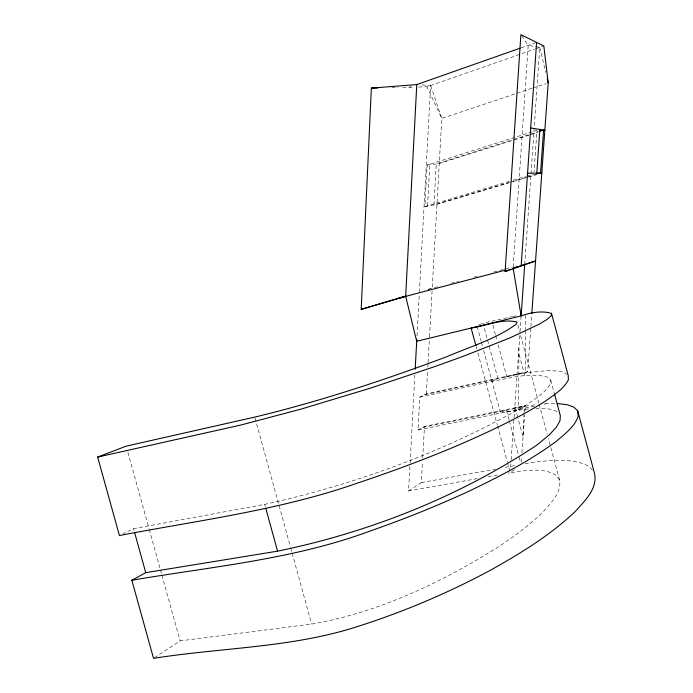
<?xml version="1.0" encoding="UTF-8"?>
<svg xmlns="http://www.w3.org/2000/svg" width="693" height="693" viewBox="0 0 693 693"><rect width="100%" height="100%" fill="white"/><g stroke="black" fill="none" stroke-linecap="round" stroke-linejoin="round"><path stroke-width="0.52" stroke-dasharray="3.46 2.6" d="M518.936 347.479L518.607 409.927L525.277 405.682L524.896 411.079M525.64 330.5L525.32 372.981L527.694 371.647L530.829 327.59M524.003 413.712L523.059 436.98L517.983 418.2M524.047 412.647L524.298 406.306M477.408 478.603L408.567 490.965L410.031 464.137M410.091 463.063L415.012 372.522M417.004 335.932L419.274 294.291M419.386 292.151L430.63 85.542L421.041 84.867M509.502 182.346L433.948 204.911L424.904 206.575L427.165 165.09L536.954 130.362L534.052 171.855M427.546 205.786L429.825 164.25M534.537 406.141L417.974 430.041L419.793 397.141L426.299 393.893L527.694 371.647M433.948 204.911L436.235 163.92L512.629 139.813M408.567 490.965L421.309 482.605L422.461 462.084M422.704 457.761L424.471 426.429L525.277 405.682M426.299 393.893L427.572 371.249M427.815 366.935L427.997 363.695M428.057 362.621L429.452 337.812M429.513 336.737L432.181 289.284M432.302 287.127L441.796 118.425L430.63 85.542M513.184 267.022L528.222 45.34L521.508 35.542M510.611 467.307L511.062 460.828M511.139 459.754L513.989 418.728M514.067 417.645L519.967 332.753M520.036 331.704L521.136 315.921M524.714 264.414L539.786 47.384L528.222 45.34M521.257 462.309L521.63 457.034M521.933 452.815L524.592 415.393M530.899 326.516L531.739 314.691M419.793 397.141L491.995 381.349C510.343 378.213 529.876 371.924 548.293 377.364L550.788 380.24L550.181 384.364C544.455 393.468 534.892 399.047 526.282 405.058C445.183 451.611 355.907 484.268 264.7 504.374L133.541 528.672L123.189 533.697M514.423 469.516L510.239 472.704L508.125 473.085M154.418 657.77L180.137 640.886L312.682 623.908C379.262 612.196 441.536 582.458 498.518 546.855C514.345 536.278 529.79 524.982 543.39 511.599C550.926 502.832 561.668 492.844 559.589 480.119L548.38 438.522M513.513 408.792L515.168 407.761L535.265 404.799M417.974 430.041L424.471 426.429M504.98 377.183C518.944 372.99 533.948 371.63 548.544 370.651C554.565 371.205 561.919 370.019 566.779 374.359M491.995 381.349L497.817 378.205L482.96 323.189L511.529 316.736M478.672 324.956L482.96 323.189M409.199 87.24L411.096 86.573M521.136 47.834L535.663 42.715M418.589 87.023L426.94 86.833L534.684 49.168M535.706 48.813L543.84 45.963M531.834 88.349L441.796 118.425L426.94 86.833M532.856 88.002L546.162 83.558M513.66 139.484L529.149 134.598M530.18 134.269L538.435 131.661M439.258 163.531L530.491 134.763M531.514 134.433L537.664 132.493M428.291 289.423L432.241 288.201L428.135 289.423M424.904 206.575L509.121 181.393M513.253 180.154L525.64 176.446M526.671 176.143L533.905 173.978M510.533 182.034L536.408 174.307M436.962 204.348L508.913 182.874M513.019 181.653L527.408 177.356M528.438 177.044L536.659 174.593M434.329 287.656L438.504 286.555M451.03 283.255L458.333 281.323M473.986 277.2L478.161 276.1M493.814 271.977L511.555 267.299M424.385 394.854L526.074 372.557M422.557 427.486L523.657 406.713M543.996 404.201L546.101 403.776M512.517 316.545L516.467 315.765M421.309 482.605L495.625 469.066M505.18 467.325L515.8 465.393M525.069 463.704C540.826 460.932 556.938 459.372 572.894 461.122C579.876 462.725 588.4 463.972 592.558 470.538M488.002 476.697L498.588 474.8M507.085 411.763L530.552 408.627M427.165 165.09L436.235 163.92M391.9 87.63L398.388 87.483M402.711 87.387L414.414 87.119M545.382 403.785L555.353 403.621M535.715 408.333L543.996 408.307L552.061 409.494L557.596 411.937M559.589 480.119L556.574 475.615C542.87 466.761 525.372 470.772 510.239 472.704L507.709 463.34M127.902 452.399L148.969 528.421M149.255 529.461L160.222 569.031M160.516 570.079L161.668 574.237M161.954 575.285L180.137 640.886M133.541 528.672L134.113 530.717M255.059 418.122L290.48 547.089M290.765 548.128L291.909 552.286M292.195 553.326L311.625 624.055M264.7 504.374L265.272 506.453M492.888 325.216L495.417 334.589M495.703 335.629L497.106 340.843M498.232 345.01L506.67 376.256M515.168 407.761L517.706 417.151M509.095 419.932L506.297 409.589L500.58 413.123L483.082 348.354M509.372 420.963L518.875 456.15M519.152 457.181L520.547 462.352M477.226 326.698L481.133 341.138M481.41 342.169L482.804 347.323M476.204 346.786L476.758 348.874M477.884 353.032L497.297 424.835M497.583 425.874L507.423 462.3M550.788 380.24L554.157 392.758M517.836 325.182L519.516 331.419M520.634 335.577L538.851 403.17M539.128 404.21L547.262 434.364M519.196 354.729L524.861 375.745M539.786 47.384L545.729 72.436M525.19 315.202L525.615 329.478"/><path stroke-width="1.04" d="M416.779 84.572L405.674 296.37L361.183 309.364L371.361 88.098L416.779 84.572L520.122 48.189M415.185 369.291L416.831 339.137M525.692 264.102L535.559 260.966L505.093 271.578L520.893 34.65L543.84 45.963L548.206 82.883L531.817 313.617M536.59 42.394L521.171 265.982L513.115 268.104L521.136 315.921L416.71 341.268L405.674 296.37M536.798 173.111L539.864 129.435M538.478 173.692L540.549 173.077L543.598 130.033L539.475 131.341M551.507 313.375L551.186 315.774L547.089 319.412L538.937 324.333L509.719 337.993L463.331 356.271L434.459 366.692L369.031 388.582L301.005 409.121L241.051 424.982L97.644 457.085L119.421 535.524C199.246 520.244 280.552 510.117 357.579 483.056C390.835 471.976 423.692 459.745 456.011 446.171C486.659 432.865 517.238 418.988 545.512 401.048C553.837 394.88 563.53 389.353 568.399 379.79L568.217 375.528L551.507 313.375C541.813 310.421 530.526 312.604 521.136 315.921L524.714 264.414L519.88 265.947M557.415 403.586L567.021 404.669L573.908 407.112L577.745 410.975L594.395 472.903C598.224 488.435 584.545 500.978 575.259 511.503C549.973 535.455 520.036 553.707 489.76 570.616C448.345 592.766 405.007 611.269 360.282 625.64C293.607 647.894 222.366 647.383 153.534 658.35L131.843 580.249L145.747 572.661L277.564 551.169C369.326 532.267 458.861 496.855 537.04 444.967L549.116 435.031L556.323 427.234L559.987 420.781L560.325 415.687L554.435 393.797M505.093 271.578L510.438 269.256M97.644 457.085L126.169 446.153L255.812 416.848C320.798 401.126 384.407 380.076 446.985 356.644C470.296 346.552 495.677 339.301 516.328 324.09L516.995 322.054C502.027 318.373 486.062 325.831 471.136 328.058L475.918 345.746M513.115 268.104L517.948 266.562M361.183 309.364L405.544 296.154M398.354 298.293L505.812 270.019M131.843 580.249C211.937 566.571 293.936 559.424 370.634 530.847C403.785 519.248 436.408 506.193 468.303 491.493C498.778 476.888 529.131 461.477 556.34 441.268C564.7 434.069 574.376 427.105 578.213 416.311L577.745 410.975M536.754 173.588L540.549 173.077M371.361 88.098L377.85 87.95M527.564 173.215L541.805 173.059M530.691 127.971L544.845 130.232M134.676 532.77L145.747 572.661M265.843 508.532L277.564 551.169M547.219 78.699L548.206 82.883"/></g></svg>
